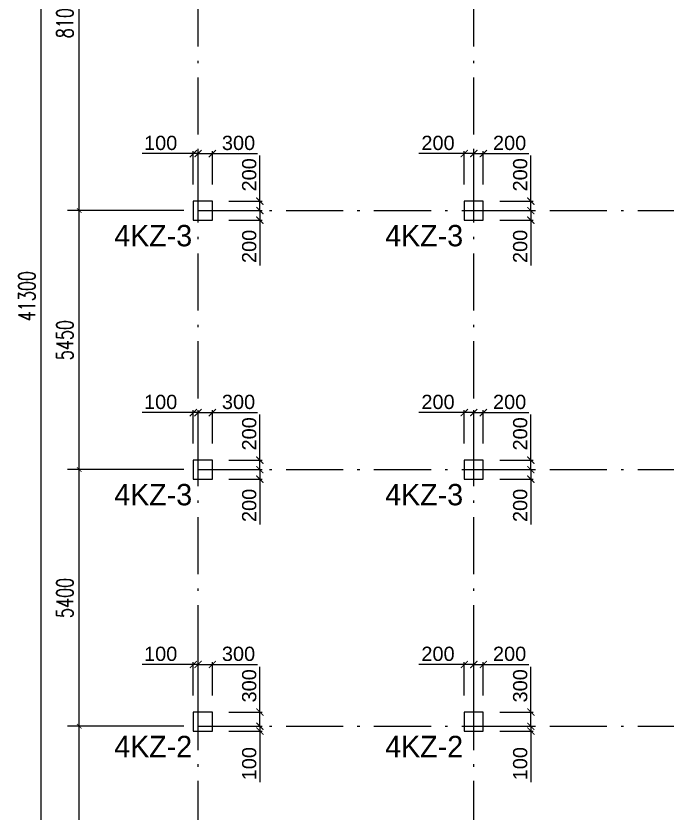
# Model space of a CAD drawing. Header units: millimetres. Extents: x -3831 to 465700, y 39900 to 106100.
# Drawn here: x 196169 to 209865, y 69774 to 86546 of the extents above; entities that cross this region are included whole.
import ezdxf

# ---------------------------------------------------------------- set-up
doc = ezdxf.new("R2010")
doc.units = ezdxf.units.MM
doc.linetypes.add('线型2', pattern=[1850, 1200, -300, 50, -300])
for name, color, linetype in [('AXIS', 3, 'Continuous'), ('column_dim', 90, 'Continuous'), ('DOTE', 10, '线型2')]:
    doc.layers.add(name, color=color, linetype=linetype)
doc.layers.add('S_Cl', color=2, linetype='Continuous', lineweight=25)
doc.layers.add('S_ColumFocus', color=2, linetype='Continuous', lineweight=9)
doc.styles.add('_TCH_DIM_T3', font='SIMPLEX', dxfattribs={"width": 0.705882, "bigfont": 'GBCBIG'})
doc.styles.get("Standard").update_dxf_attribs({"font": 'arial.ttf'})
doc.styles.add('xxxx', font='RIF.ttf')
doc.dimstyles.new('_TCH_ARCH&&100', dxfattribs={"dimtxt": 297.5, "dimasz": 100, "dimexe": 250, "dimexo": 300, "dimgap": 126.25, "dimtad": 1, "dimdec": 0, "dimzin": 0, "dimdsep": 46, "dimtxsty": '_TCH_DIM_T3', "dimblk": 'ARCHTICK', "dimcen": 0.09, "dimclrt": 7, "dimazin": 2, "dimtfac": 1, "dimtdec": 0, "dimtix": 1, "dimtmove": 2, "dimatfit": 3, "dimfxl": 100, "dimtolj": 1, "dimtzin": 0, "dimarcsym": 0})
doc.dimstyles.new('ISO-25', dxfattribs={"dimtxt": 2.5, "dimasz": 2.5, "dimexe": 1.25, "dimexo": 0.625, "dimtad": 1, "dimtxsty": 'Standard', "dimcen": 2.5, "dimadec": 0, "dimazin": 0, "dimtfac": 1, "dimtmove": 0, "dimatfit": 3, "dimfxl": 1, "dimarcsym": 0})

# ---------------------------------------------------------------- blocks, each defined once
blk = doc.blocks.new('_ArchTick')
at = {"color": 0, "linetype": 'ByBlock', "const_width": 0.15}
blk.add_lwpolyline([(-0.5, -0.5), (0.5, 0.5)], dxfattribs=at)
blk = doc.blocks.new('*D1266')
at = {"layer": 'column_dim', "color": 0, "lineweight": -2, "transparency": 16777216}
for p, q in [((206350, 82450), (207050, 82450)), ((207000, 82450), (207000, 82250)), ((206350, 82250), (207050, 82250)), ((207000, 82250), (207000, 81293))]:
    blk.add_line(p, q, dxfattribs=at)
at = {"layer": 'Defpoints', "color": 0, "transparency": 16777216}
for p in [(206000, 82450), (207000, 82450), (206000, 82250)]:
    blk.add_point(p, dxfattribs=at)
at = {"layer": 'column_dim', "color": 0, "lineweight": -2, "transparency": 16777216, "xscale": 150, "yscale": 150, "zscale": 150}
for p, rotation in [((207000, 82450), 90), ((207000, 82250), 270)]:
    blk.add_blockref('_ArchTick', p, dxfattribs=dict(at, rotation=rotation))
at = {"layer": 'column_dim', "color": 7, "transparency": 16777216, "insert": (206777, 81697), "char_height": 300, "attachment_point": 5, "rotation": 90}
blk.add_mtext('200', dxfattribs=at)
blk = doc.blocks.new('*D1267')
at = {"layer": 'column_dim', "color": 0, "lineweight": -2, "transparency": 16777216}
for p, q in [((207000, 82650), (207000, 83607)), ((206350, 82650), (207050, 82650)), ((207000, 82450), (207000, 82650)), ((206350, 82450), (207050, 82450))]:
    blk.add_line(p, q, dxfattribs=at)
at = {"layer": 'Defpoints', "color": 0, "transparency": 16777216}
for p in [(206000, 82650), (206000, 82450), (207000, 82450)]:
    blk.add_point(p, dxfattribs=at)
at = {"layer": 'column_dim', "color": 0, "lineweight": -2, "transparency": 16777216, "xscale": 150, "yscale": 150, "zscale": 150}
for p, rotation in [((207000, 82650), 90), ((207000, 82450), 270)]:
    blk.add_blockref('_ArchTick', p, dxfattribs=dict(at, rotation=rotation))
at = {"layer": 'column_dim', "color": 7, "transparency": 16777216, "insert": (206777, 83203), "char_height": 300, "attachment_point": 5, "rotation": 90}
blk.add_mtext('200', dxfattribs=at)
blk = doc.blocks.new('*D1268')
at = {"layer": 'column_dim', "color": 0, "lineweight": -2, "transparency": 16777216}
for p, q in [((205800, 83000), (205800, 83700)), ((206000, 83000), (206000, 83700)), ((205800, 83650), (206000, 83650)), ((206000, 83650), (206957, 83650))]:
    blk.add_line(p, q, dxfattribs=at)
at = {"layer": 'Defpoints', "color": 0, "transparency": 16777216}
for p in [(205800, 83650), (205800, 82650), (206000, 82650)]:
    blk.add_point(p, dxfattribs=at)
at = {"layer": 'column_dim', "color": 0, "lineweight": -2, "transparency": 16777216, "xscale": 150, "yscale": 150, "zscale": 150, "rotation": 180}
blk.add_blockref('_ArchTick', (205800, 83650), dxfattribs=at)
at = {"layer": 'column_dim', "color": 0, "lineweight": -2, "transparency": 16777216, "xscale": 150, "yscale": 150, "zscale": 150}
blk.add_blockref('_ArchTick', (206000, 83650), dxfattribs=at)
at = {"layer": 'column_dim', "color": 7, "transparency": 16777216, "insert": (206553, 83873), "char_height": 300, "attachment_point": 5}
blk.add_mtext('200', dxfattribs=at)
blk = doc.blocks.new('*D1269')
at = {"layer": 'column_dim', "color": 0, "lineweight": -2, "transparency": 16777216}
for p, q in [((205600, 83000), (205600, 83700)), ((205800, 83000), (205800, 83700)), ((205600, 83650), (204643, 83650)), ((205800, 83650), (205600, 83650))]:
    blk.add_line(p, q, dxfattribs=at)
at = {"layer": 'Defpoints', "color": 0, "transparency": 16777216}
for p in [(205800, 83650), (205600, 82650), (205800, 82650)]:
    blk.add_point(p, dxfattribs=at)
at = {"layer": 'column_dim', "color": 0, "lineweight": -2, "transparency": 16777216, "xscale": 150, "yscale": 150, "zscale": 150, "rotation": 180}
blk.add_blockref('_ArchTick', (205600, 83650), dxfattribs=at)
at = {"layer": 'column_dim', "color": 0, "lineweight": -2, "transparency": 16777216, "xscale": 150, "yscale": 150, "zscale": 150}
blk.add_blockref('_ArchTick', (205800, 83650), dxfattribs=at)
at = {"layer": 'column_dim', "color": 7, "transparency": 16777216, "insert": (205047, 83873), "char_height": 300, "attachment_point": 5}
blk.add_mtext('200', dxfattribs=at)
blk = doc.blocks.new('*D1270')
at = {"layer": 'column_dim', "color": 0, "lineweight": -2, "transparency": 16777216}
for p, q in [((206350, 77000), (207050, 77000)), ((207000, 77000), (207000, 76800)), ((206350, 76800), (207050, 76800)), ((207000, 76800), (207000, 75843))]:
    blk.add_line(p, q, dxfattribs=at)
at = {"layer": 'Defpoints', "color": 0, "transparency": 16777216}
for p in [(206000, 77000), (207000, 77000), (206000, 76800)]:
    blk.add_point(p, dxfattribs=at)
at = {"layer": 'column_dim', "color": 0, "lineweight": -2, "transparency": 16777216, "xscale": 150, "yscale": 150, "zscale": 150}
for p, rotation in [((207000, 77000), 90), ((207000, 76800), 270)]:
    blk.add_blockref('_ArchTick', p, dxfattribs=dict(at, rotation=rotation))
at = {"layer": 'column_dim', "color": 7, "transparency": 16777216, "insert": (206777, 76247), "char_height": 300, "attachment_point": 5, "rotation": 90}
blk.add_mtext('200', dxfattribs=at)
blk = doc.blocks.new('*D1271')
at = {"layer": 'column_dim', "color": 0, "lineweight": -2, "transparency": 16777216}
for p, q in [((207000, 77200), (207000, 78157)), ((206350, 77200), (207050, 77200)), ((207000, 77000), (207000, 77200)), ((206350, 77000), (207050, 77000))]:
    blk.add_line(p, q, dxfattribs=at)
at = {"layer": 'Defpoints', "color": 0, "transparency": 16777216}
for p in [(206000, 77200), (206000, 77000), (207000, 77000)]:
    blk.add_point(p, dxfattribs=at)
at = {"layer": 'column_dim', "color": 0, "lineweight": -2, "transparency": 16777216, "xscale": 150, "yscale": 150, "zscale": 150}
for p, rotation in [((207000, 77200), 90), ((207000, 77000), 270)]:
    blk.add_blockref('_ArchTick', p, dxfattribs=dict(at, rotation=rotation))
at = {"layer": 'column_dim', "color": 7, "transparency": 16777216, "insert": (206777, 77753), "char_height": 300, "attachment_point": 5, "rotation": 90}
blk.add_mtext('200', dxfattribs=at)
blk = doc.blocks.new('*D1272')
at = {"layer": 'column_dim', "color": 0, "lineweight": -2, "transparency": 16777216}
for p, q in [((205800, 77550), (205800, 78250)), ((205800, 78200), (206000, 78200)), ((206000, 77550), (206000, 78250)), ((206000, 78200), (206957, 78200))]:
    blk.add_line(p, q, dxfattribs=at)
at = {"layer": 'Defpoints', "color": 0, "transparency": 16777216}
for p in [(205800, 78200), (205800, 77200), (206000, 77200)]:
    blk.add_point(p, dxfattribs=at)
at = {"layer": 'column_dim', "color": 0, "lineweight": -2, "transparency": 16777216, "xscale": 150, "yscale": 150, "zscale": 150, "rotation": 180}
blk.add_blockref('_ArchTick', (205800, 78200), dxfattribs=at)
at = {"layer": 'column_dim', "color": 0, "lineweight": -2, "transparency": 16777216, "xscale": 150, "yscale": 150, "zscale": 150}
blk.add_blockref('_ArchTick', (206000, 78200), dxfattribs=at)
at = {"layer": 'column_dim', "color": 7, "transparency": 16777216, "insert": (206553, 78423), "char_height": 300, "attachment_point": 5}
blk.add_mtext('200', dxfattribs=at)
blk = doc.blocks.new('*D1273')
at = {"layer": 'column_dim', "color": 0, "lineweight": -2, "transparency": 16777216}
for p, q in [((205600, 78200), (204643, 78200)), ((205600, 77550), (205600, 78250)), ((205800, 78200), (205600, 78200)), ((205800, 77550), (205800, 78250))]:
    blk.add_line(p, q, dxfattribs=at)
at = {"layer": 'Defpoints', "color": 0, "transparency": 16777216}
for p in [(205800, 78200), (205600, 77200), (205800, 77200)]:
    blk.add_point(p, dxfattribs=at)
at = {"layer": 'column_dim', "color": 0, "lineweight": -2, "transparency": 16777216, "xscale": 150, "yscale": 150, "zscale": 150, "rotation": 180}
blk.add_blockref('_ArchTick', (205600, 78200), dxfattribs=at)
at = {"layer": 'column_dim', "color": 0, "lineweight": -2, "transparency": 16777216, "xscale": 150, "yscale": 150, "zscale": 150}
blk.add_blockref('_ArchTick', (205800, 78200), dxfattribs=at)
at = {"layer": 'column_dim', "color": 7, "transparency": 16777216, "insert": (205047, 78423), "char_height": 300, "attachment_point": 5}
blk.add_mtext('200', dxfattribs=at)
blk = doc.blocks.new('*D1274')
at = {"layer": 'column_dim', "color": 0, "lineweight": -2, "transparency": 16777216}
for p, q in [((207000, 71600), (207000, 71750)), ((206350, 71600), (207050, 71600)), ((206350, 71500), (207050, 71500)), ((207000, 71600), (207000, 71500)), ((207000, 71500), (207000, 70426))]:
    blk.add_line(p, q, dxfattribs=at)
at = {"layer": 'Defpoints', "color": 0, "transparency": 16777216}
for p in [(206000, 71600), (206000, 71500), (207000, 71600)]:
    blk.add_point(p, dxfattribs=at)
at = {"layer": 'column_dim', "color": 0, "lineweight": -2, "transparency": 16777216, "xscale": 150, "yscale": 150, "zscale": 150}
for p, rotation in [((207000, 71600), 270), ((207000, 71500), 90)]:
    blk.add_blockref('_ArchTick', p, dxfattribs=dict(at, rotation=rotation))
at = {"layer": 'column_dim', "color": 7, "transparency": 16777216, "insert": (206777, 70813), "char_height": 300, "attachment_point": 5, "rotation": 90}
blk.add_mtext('100', dxfattribs=at)
blk = doc.blocks.new('*D1275')
at = {"layer": 'column_dim', "color": 0, "lineweight": -2, "transparency": 16777216}
for p, q in [((207000, 71900), (207000, 72852)), ((206350, 71900), (207050, 71900)), ((207000, 71600), (207000, 71900)), ((206350, 71600), (207050, 71600))]:
    blk.add_line(p, q, dxfattribs=at)
at = {"layer": 'Defpoints', "color": 0, "transparency": 16777216}
for p in [(206000, 71900), (206000, 71600), (207000, 71600)]:
    blk.add_point(p, dxfattribs=at)
at = {"layer": 'column_dim', "color": 0, "lineweight": -2, "transparency": 16777216, "xscale": 150, "yscale": 150, "zscale": 150}
for p, rotation in [((207000, 71900), 90), ((207000, 71600), 270)]:
    blk.add_blockref('_ArchTick', p, dxfattribs=dict(at, rotation=rotation))
at = {"layer": 'column_dim', "color": 7, "transparency": 16777216, "insert": (206777, 72451), "char_height": 300, "attachment_point": 5, "rotation": 90}
blk.add_mtext('300', dxfattribs=at)
blk = doc.blocks.new('*D1276')
at = {"layer": 'column_dim', "color": 0, "lineweight": -2, "transparency": 16777216}
for p, q in [((205800, 72250), (205800, 72950)), ((205800, 72900), (206000, 72900)), ((206000, 72250), (206000, 72950)), ((206000, 72900), (206957, 72900))]:
    blk.add_line(p, q, dxfattribs=at)
at = {"layer": 'Defpoints', "color": 0, "transparency": 16777216}
for p in [(205800, 72900), (205800, 71900), (206000, 71900)]:
    blk.add_point(p, dxfattribs=at)
at = {"layer": 'column_dim', "color": 0, "lineweight": -2, "transparency": 16777216, "xscale": 150, "yscale": 150, "zscale": 150, "rotation": 180}
blk.add_blockref('_ArchTick', (205800, 72900), dxfattribs=at)
at = {"layer": 'column_dim', "color": 0, "lineweight": -2, "transparency": 16777216, "xscale": 150, "yscale": 150, "zscale": 150}
blk.add_blockref('_ArchTick', (206000, 72900), dxfattribs=at)
at = {"layer": 'column_dim', "color": 7, "transparency": 16777216, "insert": (206553, 73123), "char_height": 300, "attachment_point": 5}
blk.add_mtext('200', dxfattribs=at)
blk = doc.blocks.new('*D1277')
at = {"layer": 'column_dim', "color": 0, "lineweight": -2, "transparency": 16777216}
for p, q in [((205600, 72900), (204643, 72900)), ((205600, 72250), (205600, 72950)), ((205800, 72900), (205600, 72900)), ((205800, 72250), (205800, 72950))]:
    blk.add_line(p, q, dxfattribs=at)
at = {"layer": 'Defpoints', "color": 0, "transparency": 16777216}
for p in [(205800, 72900), (205600, 71900), (205800, 71900)]:
    blk.add_point(p, dxfattribs=at)
at = {"layer": 'column_dim', "color": 0, "lineweight": -2, "transparency": 16777216, "xscale": 150, "yscale": 150, "zscale": 150, "rotation": 180}
blk.add_blockref('_ArchTick', (205600, 72900), dxfattribs=at)
at = {"layer": 'column_dim', "color": 0, "lineweight": -2, "transparency": 16777216, "xscale": 150, "yscale": 150, "zscale": 150}
blk.add_blockref('_ArchTick', (205800, 72900), dxfattribs=at)
at = {"layer": 'column_dim', "color": 7, "transparency": 16777216, "insert": (205047, 73123), "char_height": 300, "attachment_point": 5}
blk.add_mtext('200', dxfattribs=at)
blk = doc.blocks.new('*D1298')
at = {"layer": 'column_dim', "color": 0, "lineweight": -2, "transparency": 16777216}
for p, q in [((200650, 82450), (201350, 82450)), ((201300, 82450), (201300, 82250)), ((200650, 82250), (201350, 82250)), ((201300, 82250), (201300, 81293))]:
    blk.add_line(p, q, dxfattribs=at)
at = {"layer": 'Defpoints', "color": 0, "transparency": 16777216}
for p in [(200300, 82450), (201300, 82450), (200300, 82250)]:
    blk.add_point(p, dxfattribs=at)
at = {"layer": 'column_dim', "color": 0, "lineweight": -2, "transparency": 16777216, "xscale": 150, "yscale": 150, "zscale": 150}
for p, rotation in [((201300, 82450), 90), ((201300, 82250), 270)]:
    blk.add_blockref('_ArchTick', p, dxfattribs=dict(at, rotation=rotation))
at = {"layer": 'column_dim', "color": 7, "transparency": 16777216, "insert": (201077, 81697), "char_height": 300, "attachment_point": 5, "rotation": 90}
blk.add_mtext('200', dxfattribs=at)
blk = doc.blocks.new('*D1299')
at = {"layer": 'column_dim', "color": 0, "lineweight": -2, "transparency": 16777216}
for p, q in [((201300, 82650), (201300, 83607)), ((200650, 82650), (201350, 82650)), ((201300, 82450), (201300, 82650)), ((200650, 82450), (201350, 82450))]:
    blk.add_line(p, q, dxfattribs=at)
at = {"layer": 'Defpoints', "color": 0, "transparency": 16777216}
for p in [(200300, 82650), (200300, 82450), (201300, 82450)]:
    blk.add_point(p, dxfattribs=at)
at = {"layer": 'column_dim', "color": 0, "lineweight": -2, "transparency": 16777216, "xscale": 150, "yscale": 150, "zscale": 150}
for p, rotation in [((201300, 82650), 90), ((201300, 82450), 270)]:
    blk.add_blockref('_ArchTick', p, dxfattribs=dict(at, rotation=rotation))
at = {"layer": 'column_dim', "color": 7, "transparency": 16777216, "insert": (201077, 83203), "char_height": 300, "attachment_point": 5, "rotation": 90}
blk.add_mtext('200', dxfattribs=at)
blk = doc.blocks.new('*D1300')
at = {"layer": 'column_dim', "color": 0, "lineweight": -2, "transparency": 16777216}
for p, q in [((200000, 83000), (200000, 83700)), ((200300, 83000), (200300, 83700)), ((200000, 83650), (200300, 83650)), ((200300, 83650), (201252, 83650))]:
    blk.add_line(p, q, dxfattribs=at)
at = {"layer": 'Defpoints', "color": 0, "transparency": 16777216}
for p in [(200000, 83650), (200000, 82650), (200300, 82650)]:
    blk.add_point(p, dxfattribs=at)
at = {"layer": 'column_dim', "color": 0, "lineweight": -2, "transparency": 16777216, "xscale": 150, "yscale": 150, "zscale": 150, "rotation": 180}
blk.add_blockref('_ArchTick', (200000, 83650), dxfattribs=at)
at = {"layer": 'column_dim', "color": 0, "lineweight": -2, "transparency": 16777216, "xscale": 150, "yscale": 150, "zscale": 150}
blk.add_blockref('_ArchTick', (200300, 83650), dxfattribs=at)
at = {"layer": 'column_dim', "color": 7, "transparency": 16777216, "insert": (200851, 83873), "char_height": 300, "attachment_point": 5}
blk.add_mtext('300', dxfattribs=at)
blk = doc.blocks.new('*D1301')
at = {"layer": 'column_dim', "color": 0, "lineweight": -2, "transparency": 16777216}
for p, q in [((199900, 83000), (199900, 83700)), ((200000, 83000), (200000, 83700)), ((199900, 83650), (198826, 83650)), ((200000, 83650), (199900, 83650)), ((200000, 83650), (200150, 83650))]:
    blk.add_line(p, q, dxfattribs=at)
at = {"layer": 'Defpoints', "color": 0, "transparency": 16777216}
for p in [(200000, 83650), (199900, 82650), (200000, 82650)]:
    blk.add_point(p, dxfattribs=at)
at = {"layer": 'column_dim', "color": 0, "lineweight": -2, "transparency": 16777216, "xscale": 150, "yscale": 150, "zscale": 150}
blk.add_blockref('_ArchTick', (199900, 83650), dxfattribs=at)
at = {"layer": 'column_dim', "color": 0, "lineweight": -2, "transparency": 16777216, "xscale": 150, "yscale": 150, "zscale": 150, "rotation": 180}
blk.add_blockref('_ArchTick', (200000, 83650), dxfattribs=at)
at = {"layer": 'column_dim', "color": 7, "transparency": 16777216, "insert": (199213, 83873), "char_height": 300, "attachment_point": 5}
blk.add_mtext('100', dxfattribs=at)
blk = doc.blocks.new('*D1302')
at = {"layer": 'column_dim', "color": 0, "lineweight": -2, "transparency": 16777216}
for p, q in [((200650, 77000), (201350, 77000)), ((201300, 77000), (201300, 76800)), ((200650, 76800), (201350, 76800)), ((201300, 76800), (201300, 75843))]:
    blk.add_line(p, q, dxfattribs=at)
at = {"layer": 'Defpoints', "color": 0, "transparency": 16777216}
for p in [(200300, 77000), (201300, 77000), (200300, 76800)]:
    blk.add_point(p, dxfattribs=at)
at = {"layer": 'column_dim', "color": 0, "lineweight": -2, "transparency": 16777216, "xscale": 150, "yscale": 150, "zscale": 150}
for p, rotation in [((201300, 77000), 90), ((201300, 76800), 270)]:
    blk.add_blockref('_ArchTick', p, dxfattribs=dict(at, rotation=rotation))
at = {"layer": 'column_dim', "color": 7, "transparency": 16777216, "insert": (201077, 76247), "char_height": 300, "attachment_point": 5, "rotation": 90}
blk.add_mtext('200', dxfattribs=at)
blk = doc.blocks.new('*D1303')
at = {"layer": 'column_dim', "color": 0, "lineweight": -2, "transparency": 16777216}
for p, q in [((201300, 77200), (201300, 78157)), ((200650, 77200), (201350, 77200)), ((201300, 77000), (201300, 77200)), ((200650, 77000), (201350, 77000))]:
    blk.add_line(p, q, dxfattribs=at)
at = {"layer": 'Defpoints', "color": 0, "transparency": 16777216}
for p in [(200300, 77200), (200300, 77000), (201300, 77000)]:
    blk.add_point(p, dxfattribs=at)
at = {"layer": 'column_dim', "color": 0, "lineweight": -2, "transparency": 16777216, "xscale": 150, "yscale": 150, "zscale": 150}
for p, rotation in [((201300, 77200), 90), ((201300, 77000), 270)]:
    blk.add_blockref('_ArchTick', p, dxfattribs=dict(at, rotation=rotation))
at = {"layer": 'column_dim', "color": 7, "transparency": 16777216, "insert": (201077, 77753), "char_height": 300, "attachment_point": 5, "rotation": 90}
blk.add_mtext('200', dxfattribs=at)
blk = doc.blocks.new('*D1304')
at = {"layer": 'column_dim', "color": 0, "lineweight": -2, "transparency": 16777216}
for p, q in [((200000, 77550), (200000, 78250)), ((200000, 78200), (200300, 78200)), ((200300, 77550), (200300, 78250)), ((200300, 78200), (201252, 78200))]:
    blk.add_line(p, q, dxfattribs=at)
at = {"layer": 'Defpoints', "color": 0, "transparency": 16777216}
for p in [(200000, 78200), (200000, 77200), (200300, 77200)]:
    blk.add_point(p, dxfattribs=at)
at = {"layer": 'column_dim', "color": 0, "lineweight": -2, "transparency": 16777216, "xscale": 150, "yscale": 150, "zscale": 150, "rotation": 180}
blk.add_blockref('_ArchTick', (200000, 78200), dxfattribs=at)
at = {"layer": 'column_dim', "color": 0, "lineweight": -2, "transparency": 16777216, "xscale": 150, "yscale": 150, "zscale": 150}
blk.add_blockref('_ArchTick', (200300, 78200), dxfattribs=at)
at = {"layer": 'column_dim', "color": 7, "transparency": 16777216, "insert": (200851, 78423), "char_height": 300, "attachment_point": 5}
blk.add_mtext('300', dxfattribs=at)
blk = doc.blocks.new('*D1305')
at = {"layer": 'column_dim', "color": 0, "lineweight": -2, "transparency": 16777216}
for p, q in [((199900, 78200), (198826, 78200)), ((199900, 77550), (199900, 78250)), ((200000, 78200), (199900, 78200)), ((200000, 77550), (200000, 78250)), ((200000, 78200), (200150, 78200))]:
    blk.add_line(p, q, dxfattribs=at)
at = {"layer": 'Defpoints', "color": 0, "transparency": 16777216}
for p in [(200000, 78200), (199900, 77200), (200000, 77200)]:
    blk.add_point(p, dxfattribs=at)
at = {"layer": 'column_dim', "color": 0, "lineweight": -2, "transparency": 16777216, "xscale": 150, "yscale": 150, "zscale": 150}
blk.add_blockref('_ArchTick', (199900, 78200), dxfattribs=at)
at = {"layer": 'column_dim', "color": 0, "lineweight": -2, "transparency": 16777216, "xscale": 150, "yscale": 150, "zscale": 150, "rotation": 180}
blk.add_blockref('_ArchTick', (200000, 78200), dxfattribs=at)
at = {"layer": 'column_dim', "color": 7, "transparency": 16777216, "insert": (199213, 78423), "char_height": 300, "attachment_point": 5}
blk.add_mtext('100', dxfattribs=at)
blk = doc.blocks.new('*D1306')
at = {"layer": 'column_dim', "color": 0, "lineweight": -2, "transparency": 16777216}
for p, q in [((201300, 71600), (201300, 71750)), ((200650, 71600), (201350, 71600)), ((200650, 71500), (201350, 71500)), ((201300, 71600), (201300, 71500)), ((201300, 71500), (201300, 70426))]:
    blk.add_line(p, q, dxfattribs=at)
at = {"layer": 'Defpoints', "color": 0, "transparency": 16777216}
for p in [(200300, 71600), (200300, 71500), (201300, 71600)]:
    blk.add_point(p, dxfattribs=at)
at = {"layer": 'column_dim', "color": 0, "lineweight": -2, "transparency": 16777216, "xscale": 150, "yscale": 150, "zscale": 150}
for p, rotation in [((201300, 71600), 270), ((201300, 71500), 90)]:
    blk.add_blockref('_ArchTick', p, dxfattribs=dict(at, rotation=rotation))
at = {"layer": 'column_dim', "color": 7, "transparency": 16777216, "insert": (201077, 70813), "char_height": 300, "attachment_point": 5, "rotation": 90}
blk.add_mtext('100', dxfattribs=at)
blk = doc.blocks.new('*D1307')
at = {"layer": 'column_dim', "color": 0, "lineweight": -2, "transparency": 16777216}
for p, q in [((201300, 71900), (201300, 72852)), ((200650, 71900), (201350, 71900)), ((201300, 71600), (201300, 71900)), ((200650, 71600), (201350, 71600))]:
    blk.add_line(p, q, dxfattribs=at)
at = {"layer": 'Defpoints', "color": 0, "transparency": 16777216}
for p in [(200300, 71900), (200300, 71600), (201300, 71600)]:
    blk.add_point(p, dxfattribs=at)
at = {"layer": 'column_dim', "color": 0, "lineweight": -2, "transparency": 16777216, "xscale": 150, "yscale": 150, "zscale": 150}
for p, rotation in [((201300, 71900), 90), ((201300, 71600), 270)]:
    blk.add_blockref('_ArchTick', p, dxfattribs=dict(at, rotation=rotation))
at = {"layer": 'column_dim', "color": 7, "transparency": 16777216, "insert": (201077, 72451), "char_height": 300, "attachment_point": 5, "rotation": 90}
blk.add_mtext('300', dxfattribs=at)
blk = doc.blocks.new('*D1308')
at = {"layer": 'column_dim', "color": 0, "lineweight": -2, "transparency": 16777216}
for p, q in [((200000, 72250), (200000, 72950)), ((200000, 72900), (200300, 72900)), ((200300, 72250), (200300, 72950)), ((200300, 72900), (201252, 72900))]:
    blk.add_line(p, q, dxfattribs=at)
at = {"layer": 'Defpoints', "color": 0, "transparency": 16777216}
for p in [(200000, 72900), (200000, 71900), (200300, 71900)]:
    blk.add_point(p, dxfattribs=at)
at = {"layer": 'column_dim', "color": 0, "lineweight": -2, "transparency": 16777216, "xscale": 150, "yscale": 150, "zscale": 150, "rotation": 180}
blk.add_blockref('_ArchTick', (200000, 72900), dxfattribs=at)
at = {"layer": 'column_dim', "color": 0, "lineweight": -2, "transparency": 16777216, "xscale": 150, "yscale": 150, "zscale": 150}
blk.add_blockref('_ArchTick', (200300, 72900), dxfattribs=at)
at = {"layer": 'column_dim', "color": 7, "transparency": 16777216, "insert": (200851, 73123), "char_height": 300, "attachment_point": 5}
blk.add_mtext('300', dxfattribs=at)
blk = doc.blocks.new('*D1309')
at = {"layer": 'column_dim', "color": 0, "lineweight": -2, "transparency": 16777216}
for p, q in [((199900, 72900), (198826, 72900)), ((199900, 72250), (199900, 72950)), ((200000, 72900), (199900, 72900)), ((200000, 72250), (200000, 72950)), ((200000, 72900), (200150, 72900))]:
    blk.add_line(p, q, dxfattribs=at)
at = {"layer": 'Defpoints', "color": 0, "transparency": 16777216}
for p in [(200000, 72900), (199900, 71900), (200000, 71900)]:
    blk.add_point(p, dxfattribs=at)
at = {"layer": 'column_dim', "color": 0, "lineweight": -2, "transparency": 16777216, "xscale": 150, "yscale": 150, "zscale": 150}
blk.add_blockref('_ArchTick', (199900, 72900), dxfattribs=at)
at = {"layer": 'column_dim', "color": 0, "lineweight": -2, "transparency": 16777216, "xscale": 150, "yscale": 150, "zscale": 150, "rotation": 180}
blk.add_blockref('_ArchTick', (200000, 72900), dxfattribs=at)
at = {"layer": 'column_dim', "color": 7, "transparency": 16777216, "insert": (199213, 73123), "char_height": 300, "attachment_point": 5}
blk.add_mtext('100', dxfattribs=at)
blk = doc.blocks.new('*D2407')
at = {"layer": 'AXIS', "color": 0, "lineweight": -2, "transparency": 16777216}
for p, q in [((199700, 101300), (196450, 101300)), ((196700, 60000), (196700, 101300)), ((199700, 60000), (196450, 60000))]:
    blk.add_line(p, q, dxfattribs=at)
at = {"layer": 'Defpoints', "color": 0, "transparency": 16777216}
for p in [(196700, 101300), (200000, 101300), (200000, 60000)]:
    blk.add_point(p, dxfattribs=at)
at = {"layer": 'AXIS', "color": 0, "lineweight": -2, "transparency": 16777216, "xscale": 100, "yscale": 100, "zscale": 100}
for p, rotation in [((196700, 101300), 90), ((196700, 60000), 270)]:
    blk.add_blockref('_ArchTick', p, dxfattribs=dict(at, rotation=rotation))
at = {"layer": 'AXIS', "color": 7, "transparency": 16777216, "insert": (196398.75, 80650), "char_height": 350, "attachment_point": 5, "rotation": 90, "style": '_TCH_DIM_T3'}
blk.add_mtext('\\A1;41300', dxfattribs=at)
blk = doc.blocks.new('*D2409')
at = {"layer": 'AXIS', "color": 0, "lineweight": -2, "transparency": 16777216}
for p, q in [((199700, 71600), (197250, 71600)), ((197500, 65800), (197500, 71600)), ((199700, 65800), (197250, 65800))]:
    blk.add_line(p, q, dxfattribs=at)
at = {"layer": 'Defpoints', "color": 0, "transparency": 16777216}
for p in [(197500, 71600), (200000, 71600), (200000, 65800)]:
    blk.add_point(p, dxfattribs=at)
at = {"layer": 'AXIS', "color": 0, "lineweight": -2, "transparency": 16777216, "xscale": 100, "yscale": 100, "zscale": 100}
for p, rotation in [((197500, 71600), 90), ((197500, 65800), 270)]:
    blk.add_blockref('_ArchTick', p, dxfattribs=dict(at, rotation=rotation))
at = {"layer": 'AXIS', "color": 7, "transparency": 16777216, "insert": (197198.75, 68700), "char_height": 350, "attachment_point": 5, "rotation": 90, "style": '_TCH_DIM_T3'}
blk.add_mtext('\\A1;5800', dxfattribs=at)
blk = doc.blocks.new('*D2410')
at = {"layer": 'AXIS', "color": 0, "lineweight": -2, "transparency": 16777216}
for p, q in [((199700, 77000), (197250, 77000)), ((197500, 71600), (197500, 77000)), ((199700, 71600), (197250, 71600))]:
    blk.add_line(p, q, dxfattribs=at)
at = {"layer": 'Defpoints', "color": 0, "transparency": 16777216}
for p in [(197500, 77000), (200000, 77000), (200000, 71600)]:
    blk.add_point(p, dxfattribs=at)
at = {"layer": 'AXIS', "color": 0, "lineweight": -2, "transparency": 16777216, "xscale": 100, "yscale": 100, "zscale": 100}
for p, rotation in [((197500, 77000), 90), ((197500, 71600), 270)]:
    blk.add_blockref('_ArchTick', p, dxfattribs=dict(at, rotation=rotation))
at = {"layer": 'AXIS', "color": 7, "transparency": 16777216, "insert": (197198.75, 74300), "char_height": 350, "attachment_point": 5, "rotation": 90, "style": '_TCH_DIM_T3'}
blk.add_mtext('\\A1;5400', dxfattribs=at)
blk = doc.blocks.new('*D2411')
at = {"layer": 'AXIS', "color": 0, "lineweight": -2, "transparency": 16777216}
for p, q in [((199700, 82450), (197250, 82450)), ((197500, 77000), (197500, 82450)), ((199700, 77000), (197250, 77000))]:
    blk.add_line(p, q, dxfattribs=at)
at = {"layer": 'Defpoints', "color": 0, "transparency": 16777216}
for p in [(197500, 82450), (200000, 82450), (200000, 77000)]:
    blk.add_point(p, dxfattribs=at)
at = {"layer": 'AXIS', "color": 0, "lineweight": -2, "transparency": 16777216, "xscale": 100, "yscale": 100, "zscale": 100}
for p, rotation in [((197500, 82450), 90), ((197500, 77000), 270)]:
    blk.add_blockref('_ArchTick', p, dxfattribs=dict(at, rotation=rotation))
at = {"layer": 'AXIS', "color": 7, "transparency": 16777216, "insert": (197198.75, 79725), "char_height": 350, "attachment_point": 5, "rotation": 90, "style": '_TCH_DIM_T3'}
blk.add_mtext('\\A1;5450', dxfattribs=at)
blk = doc.blocks.new('*D2412')
at = {"layer": 'AXIS', "color": 0, "lineweight": -2, "transparency": 16777216}
for p, q in [((199700, 90550), (197250, 90550)), ((197500, 82450), (197500, 90550)), ((199700, 82450), (197250, 82450))]:
    blk.add_line(p, q, dxfattribs=at)
at = {"layer": 'Defpoints', "color": 0, "transparency": 16777216}
for p in [(197500, 90550), (200000, 90550), (200000, 82450)]:
    blk.add_point(p, dxfattribs=at)
at = {"layer": 'AXIS', "color": 0, "lineweight": -2, "transparency": 16777216, "xscale": 100, "yscale": 100, "zscale": 100}
for p, rotation in [((197500, 90550), 90), ((197500, 82450), 270)]:
    blk.add_blockref('_ArchTick', p, dxfattribs=dict(at, rotation=rotation))
at = {"layer": 'AXIS', "color": 7, "transparency": 16777216, "insert": (197198.75, 86500), "char_height": 350, "attachment_point": 5, "rotation": 90, "style": '_TCH_DIM_T3'}
blk.add_mtext('\\A1;8100', dxfattribs=at)

msp = doc.modelspace()

# ---------------------------------------------------------------- linework, layer by layer
at = {"layer": 'DOTE'}
for p, q in [((200000, 60000), (200000, 101300)), ((205800, 60000), (205800, 101300)), ((200000, 82450), (272500, 82450)), ((200000, 77000), (272500, 77000)), ((200000, 71600), (272500, 71600))]:
    msp.add_line(p, q, dxfattribs=at)
at = {"layer": 'S_Cl'}
for points in [[(200300, 82250), (200300, 82650), (199900, 82650), (199900, 82250)], [(206000, 82250), (206000, 82650), (205600, 82650), (205600, 82250)], [(200300, 76800), (200300, 77200), (199900, 77200), (199900, 76800)], [(206000, 76800), (206000, 77200), (205600, 77200), (205600, 76800)], [(200300, 71500), (200300, 71900), (199900, 71900), (199900, 71500)], [(206000, 71500), (206000, 71900), (205600, 71900), (205600, 71500)]]:
    msp.add_lwpolyline(points, close=True, dxfattribs=at)

# ---------------------------------------------------------------- texts
at = {"layer": 'S_ColumFocus', "char_height": 450, "attachment_point": 1, "style": 'xxxx'}
for s, insert, width in [('4KZ-3', (198236.71064, 82149.2524), 678.375), ('4KZ-3', (203936.71064, 82149.2524), 678.375), ('4KZ-3', (198236.71064, 76699.2524), 678.375), ('4KZ-3', (203936.71064, 76699.2524), 678.375), ('4KZ-2', (198236.71064, 71399.2524), 678.375), ('4KZ-2', (203936.71064, 71399.2524), 670)]:
    msp.add_mtext(s, dxfattribs=dict(at, insert=insert, width=width))

# ---------------------------------------------------------------- dimensions: what is measured, and where the dimension line sits
at = {"layer": 'AXIS'}
for p1, p2, distance, picture, middle in [((200000, 60000), (200000, 101300), 3300, '*D2407', (196398.75, 80650)), ((200000, 82450), (200000, 90550), 2500, '*D2412', (197198.75, 86500)), ((200000, 77000), (200000, 82450), 2500, '*D2411', (197198.75, 79725)), ((200000, 71600), (200000, 77000), 2500, '*D2410', (197198.75, 74300)), ((200000, 65800), (200000, 71600), 2500, '*D2409', (197198.75, 68700))]:
    dim = msp.add_aligned_dim(p1=p1, p2=p2, distance=distance, dimstyle='_TCH_ARCH&&100', override={"dimtxt": 350}, dxfattribs=at)
    dim.commit()
    dim.dimension.update_dxf_attribs({"geometry": picture, "text_midpoint": middle})
at = {"layer": 'column_dim'}
for p1, p2, distance, picture, middle in [((199900, 82650), (200000, 82650), 1000, '*D1301', (199213.21965, 83873.1719)), ((200300, 82650), (200000, 82650), -1000, '*D1300', (200850.79809, 83873.27422)), ((205600, 82650), (205800, 82650), 1000, '*D1269', (205046.54161, 83873.1719)), ((206000, 82650), (205800, 82650), -1000, '*D1268', (206553.45839, 83873.1719)), ((200300, 82650), (200300, 82450), 1000, '*D1299', (201076.8281, 83203.45839)), ((206000, 82650), (206000, 82450), 1000, '*D1267', (206776.8281, 83203.45839)), ((200300, 82250), (200300, 82450), -1000, '*D1298', (201076.8281, 81696.54161)), ((206000, 82250), (206000, 82450), -1000, '*D1266', (206776.8281, 81696.54161)), ((199900, 77200), (200000, 77200), 1000, '*D1305', (199213.21965, 78423.1719)), ((200300, 77200), (200000, 77200), -1000, '*D1304', (200850.79809, 78423.27422)), ((205600, 77200), (205800, 77200), 1000, '*D1273', (205046.54161, 78423.1719)), ((206000, 77200), (205800, 77200), -1000, '*D1272', (206553.45839, 78423.1719)), ((200300, 77200), (200300, 77000), 1000, '*D1303', (201076.8281, 77753.45839)), ((206000, 77200), (206000, 77000), 1000, '*D1271', (206776.8281, 77753.45839)), ((200300, 76800), (200300, 77000), -1000, '*D1302', (201076.8281, 76246.54161)), ((206000, 76800), (206000, 77000), -1000, '*D1270', (206776.8281, 76246.54161)), ((199900, 71900), (200000, 71900), 1000, '*D1309', (199213.21965, 73123.1719)), ((200300, 71900), (200000, 71900), -1000, '*D1308', (200850.79809, 73123.27422)), ((205600, 71900), (205800, 71900), 1000, '*D1277', (205046.54161, 73123.1719)), ((206000, 71900), (205800, 71900), -1000, '*D1276', (206553.45839, 73123.1719)), ((200300, 71900), (200300, 71600), 1000, '*D1307', (201076.72578, 72450.79809)), ((206000, 71900), (206000, 71600), 1000, '*D1275', (206776.72578, 72450.79809)), ((200300, 71500), (200300, 71600), -1000, '*D1306', (201076.8281, 70813.21965)), ((206000, 71500), (206000, 71600), -1000, '*D1274', (206776.8281, 70813.21965))]:
    dim = msp.add_aligned_dim(p1=p1, p2=p2, distance=distance, dimstyle='ISO-25', override={"dimtxt": 300, "dimasz": 150, "dimexe": 50, "dimexo": 350, "dimgap": 70, "dimjust": 1, "dimblk1": 'ArchTick', "dimblk2": 'ArchTick', "dimsah": 1, "dimclrt": 7}, dxfattribs=at)
    dim.commit()
    dim.dimension.update_dxf_attribs({"geometry": picture, "text_midpoint": middle})

doc.saveas('drawing.dxf')
